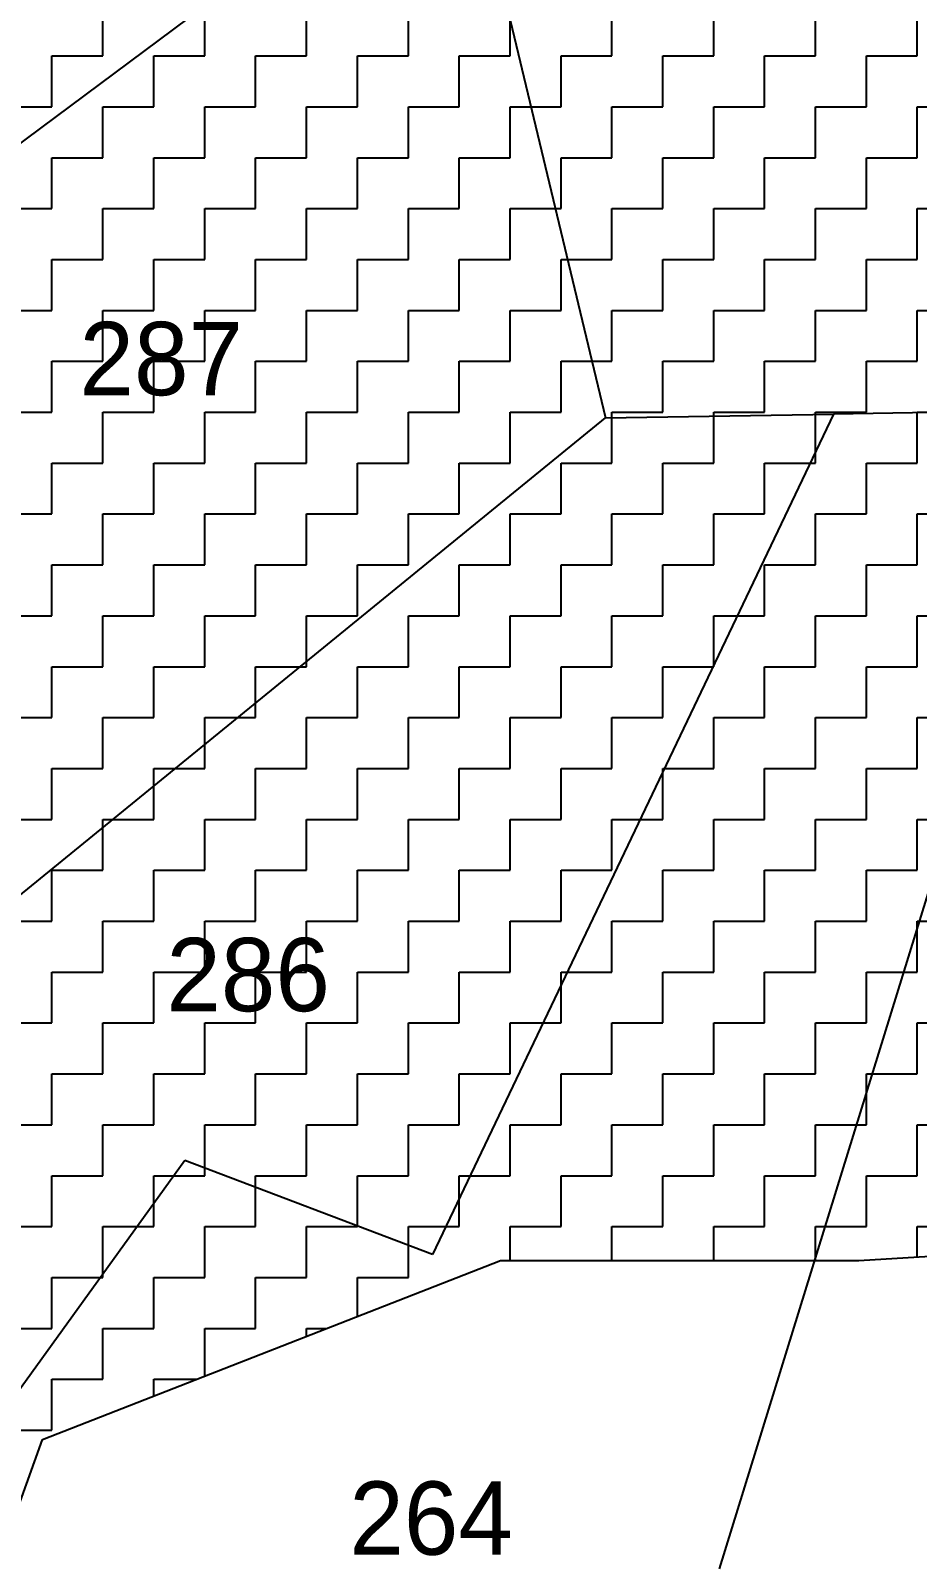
# Model space of a CAD drawing. Header units: metres. Extents: x 291362 to 296970, y 2012513 to 2016467.
# Drawn here: x 292560 to 292671.1, y 2014026.5 to 2014218.6 of the extents above; entities that cross this region are included whole.
import ezdxf
from ezdxf.enums import TextEntityAlignment as Align

# ---------------------------------------------------------------- set-up
doc = ezdxf.new("R2010")
doc.units = ezdxf.units.M
for name, color, linetype in [('POLY_HATCH', 12, 'Continuous'), ('POLY_PARCEL', 6, 'Continuous'), ('TEXT_PARCEL', 7, 'Continuous')]:
    doc.layers.add(name, color=color, linetype=linetype)
doc.styles.add('TEXT_MAP', font='')
doc.styles.get('TEXT_MAP').set_extended_font_data('Kruti Dev 050')

msp = doc.modelspace()

# ---------------------------------------------------------------- linework, layer by layer
at = {"layer": 'POLY_HATCH', "linetype": 'Continuous'}
for p, q in [((292569.01, 2014215.42), (292569.01, 2014221.8)), ((292581.78, 2014215.42), (292581.78, 2014221.8)), ((292594.54, 2014215.42), (292594.54, 2014221.8)), ((292607.31, 2014215.42), (292607.31, 2014221.8)), ((292620.07, 2014215.42), (292620.07, 2014221.8)), ((292632.83, 2014215.42), (292632.83, 2014221.8)), ((292645.6, 2014215.42), (292645.6, 2014221.8)), ((292658.36, 2014215.42), (292658.36, 2014221.8)), ((292671.12, 2014215.42), (292671.12, 2014221.8)), ((292562.63, 2014215.42), (292569.01, 2014215.42)), ((292562.63, 2014209.03), (292562.63, 2014215.42)), ((292575.4, 2014215.42), (292581.78, 2014215.42)), ((292575.4, 2014209.03), (292575.4, 2014215.42)), ((292588.16, 2014215.42), (292594.54, 2014215.42)), ((292588.16, 2014209.03), (292588.16, 2014215.42)), ((292600.92, 2014215.42), (292607.31, 2014215.42)), ((292600.92, 2014209.03), (292600.92, 2014215.42)), ((292613.69, 2014215.42), (292620.07, 2014215.42)), ((292613.69, 2014209.03), (292613.69, 2014215.42)), ((292626.45, 2014215.42), (292632.83, 2014215.42)), ((292626.45, 2014209.03), (292626.45, 2014215.42)), ((292639.21, 2014215.42), (292645.6, 2014215.42)), ((292639.21, 2014209.03), (292639.21, 2014215.42)), ((292651.98, 2014215.42), (292658.36, 2014215.42)), ((292651.98, 2014209.03), (292651.98, 2014215.42)), ((292664.74, 2014215.42), (292671.12, 2014215.42)), ((292664.74, 2014209.03), (292664.74, 2014215.42)), ((292556.25, 2014209.03), (292562.63, 2014209.03)), ((292569.01, 2014209.03), (292575.4, 2014209.03)), ((292569.01, 2014202.65), (292569.01, 2014209.03)), ((292581.78, 2014209.03), (292588.16, 2014209.03)), ((292581.78, 2014202.65), (292581.78, 2014209.03)), ((292594.54, 2014209.03), (292600.92, 2014209.03)), ((292594.54, 2014202.65), (292594.54, 2014209.03)), ((292607.31, 2014209.03), (292613.69, 2014209.03)), ((292607.31, 2014202.65), (292607.31, 2014209.03)), ((292620.07, 2014209.03), (292626.45, 2014209.03)), ((292620.07, 2014202.65), (292620.07, 2014209.03)), ((292632.83, 2014209.03), (292639.21, 2014209.03)), ((292632.83, 2014202.65), (292632.83, 2014209.03)), ((292645.6, 2014209.03), (292651.98, 2014209.03)), ((292645.6, 2014202.65), (292645.6, 2014209.03)), ((292658.36, 2014209.03), (292664.74, 2014209.03)), ((292658.36, 2014202.65), (292658.36, 2014209.03)), ((292671.12, 2014209.03), (292677.51, 2014209.03)), ((292671.12, 2014202.65), (292671.12, 2014209.03)), ((292562.63, 2014202.65), (292569.01, 2014202.65)), ((292562.63, 2014196.27), (292562.63, 2014202.65)), ((292575.4, 2014202.65), (292581.78, 2014202.65)), ((292575.4, 2014196.27), (292575.4, 2014202.65)), ((292588.16, 2014202.65), (292594.54, 2014202.65)), ((292588.16, 2014196.27), (292588.16, 2014202.65)), ((292600.92, 2014202.65), (292607.31, 2014202.65)), ((292600.92, 2014196.27), (292600.92, 2014202.65)), ((292613.69, 2014202.65), (292620.07, 2014202.65)), ((292613.69, 2014196.27), (292613.69, 2014202.65)), ((292626.45, 2014202.65), (292632.83, 2014202.65)), ((292626.45, 2014196.27), (292626.45, 2014202.65)), ((292639.21, 2014202.65), (292645.6, 2014202.65)), ((292639.21, 2014196.27), (292639.21, 2014202.65)), ((292651.98, 2014202.65), (292658.36, 2014202.65)), ((292651.98, 2014196.27), (292651.98, 2014202.65)), ((292664.74, 2014202.65), (292671.12, 2014202.65)), ((292664.74, 2014196.27), (292664.74, 2014202.65)), ((292556.25, 2014196.27), (292562.63, 2014196.27)), ((292569.01, 2014196.27), (292575.4, 2014196.27)), ((292569.01, 2014189.89), (292569.01, 2014196.27)), ((292581.78, 2014196.27), (292588.16, 2014196.27)), ((292581.78, 2014189.89), (292581.78, 2014196.27)), ((292594.54, 2014196.27), (292600.92, 2014196.27)), ((292594.54, 2014189.89), (292594.54, 2014196.27)), ((292607.31, 2014196.27), (292613.69, 2014196.27)), ((292607.31, 2014189.89), (292607.31, 2014196.27)), ((292620.07, 2014196.27), (292626.45, 2014196.27)), ((292620.07, 2014189.89), (292620.07, 2014196.27)), ((292632.83, 2014196.27), (292639.21, 2014196.27)), ((292632.83, 2014189.89), (292632.83, 2014196.27)), ((292645.6, 2014196.27), (292651.98, 2014196.27)), ((292645.6, 2014189.89), (292645.6, 2014196.27)), ((292658.36, 2014196.27), (292664.74, 2014196.27)), ((292658.36, 2014189.89), (292658.36, 2014196.27)), ((292671.12, 2014196.27), (292677.51, 2014196.27)), ((292671.12, 2014189.89), (292671.12, 2014196.27)), ((292562.63, 2014189.89), (292569.01, 2014189.89)), ((292562.63, 2014183.51), (292562.63, 2014189.89)), ((292575.4, 2014189.89), (292581.78, 2014189.89)), ((292575.4, 2014183.51), (292575.4, 2014189.89)), ((292588.16, 2014189.89), (292594.54, 2014189.89)), ((292588.16, 2014183.51), (292588.16, 2014189.89)), ((292600.92, 2014189.89), (292607.31, 2014189.89)), ((292600.92, 2014183.51), (292600.92, 2014189.89)), ((292613.69, 2014189.89), (292620.07, 2014189.89)), ((292613.69, 2014183.51), (292613.69, 2014189.89)), ((292626.45, 2014189.89), (292632.83, 2014189.89)), ((292626.45, 2014183.51), (292626.45, 2014189.89)), ((292639.21, 2014189.89), (292645.6, 2014189.89)), ((292639.21, 2014183.51), (292639.21, 2014189.89)), ((292651.98, 2014189.89), (292658.36, 2014189.89)), ((292651.98, 2014183.51), (292651.98, 2014189.89)), ((292664.74, 2014189.89), (292671.12, 2014189.89)), ((292664.74, 2014183.51), (292664.74, 2014189.89)), ((292556.25, 2014183.51), (292562.63, 2014183.51)), ((292569.01, 2014183.51), (292575.4, 2014183.51)), ((292569.01, 2014177.12), (292569.01, 2014183.51)), ((292581.78, 2014183.51), (292588.16, 2014183.51)), ((292581.78, 2014177.12), (292581.78, 2014183.51)), ((292594.54, 2014183.51), (292600.92, 2014183.51)), ((292594.54, 2014177.12), (292594.54, 2014183.51)), ((292607.31, 2014183.51), (292613.69, 2014183.51)), ((292607.31, 2014177.12), (292607.31, 2014183.51)), ((292620.07, 2014183.51), (292626.45, 2014183.51)), ((292620.07, 2014177.12), (292620.07, 2014183.51)), ((292632.83, 2014183.51), (292639.21, 2014183.51)), ((292632.83, 2014177.12), (292632.83, 2014183.51)), ((292645.6, 2014183.51), (292651.98, 2014183.51)), ((292645.6, 2014177.12), (292645.6, 2014183.51)), ((292658.36, 2014183.51), (292664.74, 2014183.51)), ((292658.36, 2014177.12), (292658.36, 2014183.51)), ((292671.12, 2014183.51), (292677.51, 2014183.51)), ((292671.12, 2014177.12), (292671.12, 2014183.51)), ((292562.63, 2014177.12), (292569.01, 2014177.12)), ((292562.63, 2014170.74), (292562.63, 2014177.12)), ((292575.4, 2014177.12), (292581.78, 2014177.12)), ((292575.4, 2014170.74), (292575.4, 2014177.12)), ((292588.16, 2014177.12), (292594.54, 2014177.12)), ((292588.16, 2014170.74), (292588.16, 2014177.12)), ((292600.92, 2014177.12), (292607.31, 2014177.12)), ((292600.92, 2014170.74), (292600.92, 2014177.12)), ((292613.69, 2014177.12), (292620.07, 2014177.12)), ((292613.69, 2014170.74), (292613.69, 2014177.12)), ((292626.45, 2014177.12), (292632.83, 2014177.12)), ((292626.45, 2014170.74), (292626.45, 2014177.12)), ((292639.21, 2014177.12), (292645.6, 2014177.12)), ((292639.21, 2014170.74), (292639.21, 2014177.12)), ((292651.98, 2014177.12), (292658.36, 2014177.12)), ((292651.98, 2014170.74), (292651.98, 2014177.12)), ((292664.74, 2014177.12), (292671.12, 2014177.12)), ((292664.74, 2014170.74), (292664.74, 2014177.12)), ((292556.25, 2014170.74), (292562.63, 2014170.74)), ((292569.01, 2014170.74), (292575.4, 2014170.74)), ((292569.01, 2014164.36), (292569.01, 2014170.74)), ((292581.78, 2014170.74), (292588.16, 2014170.74)), ((292581.78, 2014164.36), (292581.78, 2014170.74)), ((292594.54, 2014170.74), (292600.92, 2014170.74)), ((292594.54, 2014164.36), (292594.54, 2014170.74)), ((292607.31, 2014170.74), (292613.69, 2014170.74)), ((292607.31, 2014164.36), (292607.31, 2014170.74)), ((292620.07, 2014170.74), (292626.45, 2014170.74)), ((292620.07, 2014164.36), (292620.07, 2014170.74)), ((292632.83, 2014170.74), (292639.21, 2014170.74)), ((292632.83, 2014164.36), (292632.83, 2014170.74)), ((292645.6, 2014170.74), (292651.98, 2014170.74)), ((292645.6, 2014164.36), (292645.6, 2014170.74)), ((292658.36, 2014170.74), (292664.74, 2014170.74)), ((292658.36, 2014164.36), (292658.36, 2014170.74)), ((292671.12, 2014170.74), (292677.51, 2014170.74)), ((292671.12, 2014164.36), (292671.12, 2014170.74)), ((292562.63, 2014164.36), (292569.01, 2014164.36)), ((292562.63, 2014157.98), (292562.63, 2014164.36)), ((292575.4, 2014164.36), (292581.78, 2014164.36)), ((292575.4, 2014157.98), (292575.4, 2014164.36)), ((292588.16, 2014164.36), (292594.54, 2014164.36)), ((292588.16, 2014157.98), (292588.16, 2014164.36)), ((292600.92, 2014164.36), (292607.31, 2014164.36)), ((292600.92, 2014157.98), (292600.92, 2014164.36)), ((292613.69, 2014164.36), (292620.07, 2014164.36)), ((292613.69, 2014157.98), (292613.69, 2014164.36)), ((292626.45, 2014164.36), (292632.83, 2014164.36)), ((292626.45, 2014157.98), (292626.45, 2014164.36)), ((292639.21, 2014164.36), (292645.6, 2014164.36)), ((292639.21, 2014157.98), (292639.21, 2014164.36)), ((292651.98, 2014164.36), (292658.36, 2014164.36)), ((292651.98, 2014157.98), (292651.98, 2014164.36)), ((292664.74, 2014164.36), (292671.12, 2014164.36)), ((292664.74, 2014157.98), (292664.74, 2014164.36)), ((292556.25, 2014157.98), (292562.63, 2014157.98)), ((292569.01, 2014157.98), (292575.4, 2014157.98)), ((292569.01, 2014151.6), (292569.01, 2014157.98)), ((292581.78, 2014157.98), (292588.16, 2014157.98)), ((292581.78, 2014151.6), (292581.78, 2014157.98)), ((292594.54, 2014157.98), (292600.92, 2014157.98)), ((292594.54, 2014151.6), (292594.54, 2014157.98)), ((292607.31, 2014157.98), (292613.69, 2014157.98)), ((292607.31, 2014151.6), (292607.31, 2014157.98)), ((292620.07, 2014157.98), (292626.45, 2014157.98)), ((292620.07, 2014151.6), (292620.07, 2014157.98)), ((292632.83, 2014157.98), (292639.21, 2014157.98)), ((292632.83, 2014151.6), (292632.83, 2014157.98)), ((292645.6, 2014157.98), (292651.98, 2014157.98)), ((292645.6, 2014151.6), (292645.6, 2014157.98)), ((292658.36, 2014157.98), (292664.74, 2014157.98)), ((292658.36, 2014151.6), (292658.36, 2014157.98)), ((292671.12, 2014157.98), (292677.51, 2014157.98)), ((292671.12, 2014151.6), (292671.12, 2014157.98)), ((292562.63, 2014151.6), (292569.01, 2014151.6)), ((292562.63, 2014145.21), (292562.63, 2014151.6)), ((292575.4, 2014151.6), (292581.78, 2014151.6)), ((292575.4, 2014145.21), (292575.4, 2014151.6)), ((292588.16, 2014151.6), (292594.54, 2014151.6)), ((292588.16, 2014145.21), (292588.16, 2014151.6)), ((292600.92, 2014151.6), (292607.31, 2014151.6)), ((292600.92, 2014145.21), (292600.92, 2014151.6)), ((292613.69, 2014151.6), (292620.07, 2014151.6)), ((292613.69, 2014145.21), (292613.69, 2014151.6)), ((292626.45, 2014151.6), (292632.83, 2014151.6)), ((292626.45, 2014145.21), (292626.45, 2014151.6)), ((292639.21, 2014151.6), (292645.6, 2014151.6)), ((292639.21, 2014145.21), (292639.21, 2014151.6)), ((292651.98, 2014151.6), (292658.36, 2014151.6)), ((292651.98, 2014145.21), (292651.98, 2014151.6)), ((292664.74, 2014151.6), (292671.12, 2014151.6)), ((292664.74, 2014145.21), (292664.74, 2014151.6)), ((292556.25, 2014145.21), (292562.63, 2014145.21)), ((292569.01, 2014145.21), (292575.4, 2014145.21)), ((292569.01, 2014138.83), (292569.01, 2014145.21)), ((292581.78, 2014145.21), (292588.16, 2014145.21)), ((292581.78, 2014138.83), (292581.78, 2014145.21)), ((292594.54, 2014145.21), (292600.92, 2014145.21)), ((292594.54, 2014138.83), (292594.54, 2014145.21)), ((292607.31, 2014145.21), (292613.69, 2014145.21)), ((292607.31, 2014138.83), (292607.31, 2014145.21)), ((292620.07, 2014145.21), (292626.45, 2014145.21)), ((292620.07, 2014138.83), (292620.07, 2014145.21)), ((292632.83, 2014145.21), (292639.21, 2014145.21)), ((292632.83, 2014138.83), (292632.83, 2014145.21)), ((292645.6, 2014145.21), (292651.98, 2014145.21)), ((292645.6, 2014138.83), (292645.6, 2014145.21)), ((292658.36, 2014145.21), (292664.74, 2014145.21)), ((292658.36, 2014138.83), (292658.36, 2014145.21)), ((292671.12, 2014145.21), (292677.51, 2014145.21)), ((292671.12, 2014138.83), (292671.12, 2014145.21)), ((292562.63, 2014138.83), (292569.01, 2014138.83)), ((292562.63, 2014132.45), (292562.63, 2014138.83)), ((292575.4, 2014138.83), (292581.78, 2014138.83)), ((292575.4, 2014132.45), (292575.4, 2014138.83)), ((292588.16, 2014138.83), (292594.54, 2014138.83)), ((292588.16, 2014132.45), (292588.16, 2014138.83)), ((292600.92, 2014138.83), (292607.31, 2014138.83)), ((292600.92, 2014132.45), (292600.92, 2014138.83)), ((292613.69, 2014138.83), (292620.07, 2014138.83)), ((292613.69, 2014132.45), (292613.69, 2014138.83)), ((292626.45, 2014138.83), (292632.83, 2014138.83)), ((292626.45, 2014132.45), (292626.45, 2014138.83)), ((292639.21, 2014138.83), (292645.6, 2014138.83)), ((292639.21, 2014132.45), (292639.21, 2014138.83)), ((292651.98, 2014138.83), (292658.36, 2014138.83)), ((292651.98, 2014132.45), (292651.98, 2014138.83)), ((292664.74, 2014138.83), (292671.12, 2014138.83)), ((292664.74, 2014132.45), (292664.74, 2014138.83)), ((292556.25, 2014132.45), (292562.63, 2014132.45)), ((292569.01, 2014132.45), (292575.4, 2014132.45)), ((292569.01, 2014126.07), (292569.01, 2014132.45)), ((292581.78, 2014132.45), (292588.16, 2014132.45)), ((292581.78, 2014126.07), (292581.78, 2014132.45)), ((292594.54, 2014132.45), (292600.92, 2014132.45)), ((292594.54, 2014126.07), (292594.54, 2014132.45)), ((292607.31, 2014132.45), (292613.69, 2014132.45)), ((292607.31, 2014126.07), (292607.31, 2014132.45)), ((292620.07, 2014132.45), (292626.45, 2014132.45)), ((292620.07, 2014126.07), (292620.07, 2014132.45)), ((292632.83, 2014132.45), (292639.21, 2014132.45)), ((292632.83, 2014126.07), (292632.83, 2014132.45)), ((292645.6, 2014132.45), (292651.98, 2014132.45)), ((292645.6, 2014126.07), (292645.6, 2014132.45)), ((292658.36, 2014132.45), (292664.74, 2014132.45)), ((292658.36, 2014126.07), (292658.36, 2014132.45)), ((292671.12, 2014132.45), (292677.51, 2014132.45)), ((292671.12, 2014126.07), (292671.12, 2014132.45)), ((292562.63, 2014126.07), (292569.01, 2014126.07)), ((292562.63, 2014119.69), (292562.63, 2014126.07)), ((292575.4, 2014126.07), (292581.78, 2014126.07)), ((292575.4, 2014119.69), (292575.4, 2014126.07)), ((292588.16, 2014126.07), (292594.54, 2014126.07)), ((292588.16, 2014119.69), (292588.16, 2014126.07)), ((292600.92, 2014126.07), (292607.31, 2014126.07)), ((292600.92, 2014119.69), (292600.92, 2014126.07)), ((292613.69, 2014126.07), (292620.07, 2014126.07)), ((292613.69, 2014119.69), (292613.69, 2014126.07)), ((292626.45, 2014126.07), (292632.83, 2014126.07)), ((292626.45, 2014119.69), (292626.45, 2014126.07)), ((292639.21, 2014126.07), (292645.6, 2014126.07)), ((292639.21, 2014119.69), (292639.21, 2014126.07)), ((292651.98, 2014126.07), (292658.36, 2014126.07)), ((292651.98, 2014119.69), (292651.98, 2014126.07)), ((292664.74, 2014126.07), (292671.12, 2014126.07)), ((292664.74, 2014119.69), (292664.74, 2014126.07)), ((292556.25, 2014119.69), (292562.63, 2014119.69)), ((292569.01, 2014119.69), (292575.4, 2014119.69)), ((292569.01, 2014113.31), (292569.01, 2014119.69)), ((292581.78, 2014119.69), (292588.16, 2014119.69)), ((292581.78, 2014113.31), (292581.78, 2014119.69)), ((292594.54, 2014119.69), (292600.92, 2014119.69)), ((292594.54, 2014113.31), (292594.54, 2014119.69)), ((292607.31, 2014119.69), (292613.69, 2014119.69)), ((292607.31, 2014113.31), (292607.31, 2014119.69)), ((292620.07, 2014119.69), (292626.45, 2014119.69)), ((292620.07, 2014113.31), (292620.07, 2014119.69)), ((292632.83, 2014119.69), (292639.21, 2014119.69)), ((292632.83, 2014113.31), (292632.83, 2014119.69)), ((292645.6, 2014119.69), (292651.98, 2014119.69)), ((292645.6, 2014113.31), (292645.6, 2014119.69)), ((292658.36, 2014119.69), (292664.74, 2014119.69)), ((292658.36, 2014113.31), (292658.36, 2014119.69)), ((292671.12, 2014119.69), (292677.51, 2014119.69)), ((292671.12, 2014113.31), (292671.12, 2014119.69)), ((292562.63, 2014113.31), (292569.01, 2014113.31)), ((292562.63, 2014106.92), (292562.63, 2014113.31)), ((292575.4, 2014113.31), (292581.78, 2014113.31)), ((292575.4, 2014106.92), (292575.4, 2014113.31)), ((292588.16, 2014113.31), (292594.54, 2014113.31)), ((292588.16, 2014106.92), (292588.16, 2014113.31)), ((292600.92, 2014113.31), (292607.31, 2014113.31)), ((292600.92, 2014106.92), (292600.92, 2014113.31)), ((292613.69, 2014113.31), (292620.07, 2014113.31)), ((292613.69, 2014106.92), (292613.69, 2014113.31)), ((292626.45, 2014113.31), (292632.83, 2014113.31)), ((292626.45, 2014106.92), (292626.45, 2014113.31)), ((292639.21, 2014113.31), (292645.6, 2014113.31)), ((292639.21, 2014106.92), (292639.21, 2014113.31)), ((292651.98, 2014113.31), (292658.36, 2014113.31)), ((292651.98, 2014106.92), (292651.98, 2014113.31)), ((292664.74, 2014113.31), (292671.12, 2014113.31)), ((292664.74, 2014106.92), (292664.74, 2014113.31)), ((292556.25, 2014106.92), (292562.63, 2014106.92)), ((292569.01, 2014106.92), (292575.4, 2014106.92)), ((292569.01, 2014100.54), (292569.01, 2014106.92)), ((292581.78, 2014106.92), (292588.16, 2014106.92)), ((292581.78, 2014100.54), (292581.78, 2014106.92)), ((292594.54, 2014106.92), (292600.92, 2014106.92)), ((292594.54, 2014100.54), (292594.54, 2014106.92)), ((292607.31, 2014106.92), (292613.69, 2014106.92)), ((292607.31, 2014100.54), (292607.31, 2014106.92)), ((292620.07, 2014106.92), (292626.45, 2014106.92)), ((292620.07, 2014100.54), (292620.07, 2014106.92)), ((292632.83, 2014106.92), (292639.21, 2014106.92)), ((292632.83, 2014100.54), (292632.83, 2014106.92)), ((292645.6, 2014106.92), (292651.98, 2014106.92)), ((292645.6, 2014100.54), (292645.6, 2014106.92)), ((292658.36, 2014106.92), (292664.74, 2014106.92)), ((292658.36, 2014100.54), (292658.36, 2014106.92)), ((292671.12, 2014106.92), (292677.51, 2014106.92)), ((292671.12, 2014100.54), (292671.12, 2014106.92)), ((292562.63, 2014100.54), (292569.01, 2014100.54)), ((292562.63, 2014094.16), (292562.63, 2014100.54)), ((292575.4, 2014100.54), (292581.78, 2014100.54)), ((292575.4, 2014094.16), (292575.4, 2014100.54)), ((292588.16, 2014100.54), (292594.54, 2014100.54)), ((292588.16, 2014094.16), (292588.16, 2014100.54)), ((292600.92, 2014100.54), (292607.31, 2014100.54)), ((292600.92, 2014094.16), (292600.92, 2014100.54)), ((292613.69, 2014100.54), (292620.07, 2014100.54)), ((292613.69, 2014094.16), (292613.69, 2014100.54)), ((292626.45, 2014100.54), (292632.83, 2014100.54)), ((292626.45, 2014094.16), (292626.45, 2014100.54)), ((292639.21, 2014100.54), (292645.6, 2014100.54)), ((292639.21, 2014094.16), (292639.21, 2014100.54)), ((292651.98, 2014100.54), (292658.36, 2014100.54)), ((292651.98, 2014094.16), (292651.98, 2014100.54)), ((292664.74, 2014100.54), (292671.12, 2014100.54)), ((292664.74, 2014094.16), (292664.74, 2014100.54)), ((292556.25, 2014094.16), (292562.63, 2014094.16)), ((292569.01, 2014094.16), (292575.4, 2014094.16)), ((292569.01, 2014087.78), (292569.01, 2014094.16)), ((292581.78, 2014094.16), (292588.16, 2014094.16)), ((292581.78, 2014087.78), (292581.78, 2014094.16)), ((292594.54, 2014094.16), (292600.92, 2014094.16)), ((292594.54, 2014087.78), (292594.54, 2014094.16)), ((292607.31, 2014094.16), (292613.69, 2014094.16)), ((292607.31, 2014087.78), (292607.31, 2014094.16)), ((292620.07, 2014094.16), (292626.45, 2014094.16)), ((292620.07, 2014087.78), (292620.07, 2014094.16)), ((292632.83, 2014094.16), (292639.21, 2014094.16)), ((292632.83, 2014087.78), (292632.83, 2014094.16)), ((292645.6, 2014094.16), (292651.98, 2014094.16)), ((292645.6, 2014087.78), (292645.6, 2014094.16)), ((292658.36, 2014094.16), (292664.74, 2014094.16)), ((292658.36, 2014087.78), (292658.36, 2014094.16)), ((292671.12, 2014094.16), (292677.51, 2014094.16)), ((292671.12, 2014087.78), (292671.12, 2014094.16)), ((292562.63, 2014087.78), (292569.01, 2014087.78)), ((292562.63, 2014081.4), (292562.63, 2014087.78)), ((292575.4, 2014087.78), (292581.78, 2014087.78)), ((292575.4, 2014081.4), (292575.4, 2014087.78)), ((292588.16, 2014087.78), (292594.54, 2014087.78)), ((292588.16, 2014081.4), (292588.16, 2014087.78)), ((292600.92, 2014087.78), (292607.31, 2014087.78)), ((292600.92, 2014081.4), (292600.92, 2014087.78)), ((292613.69, 2014087.78), (292620.07, 2014087.78)), ((292613.69, 2014081.4), (292613.69, 2014087.78)), ((292626.45, 2014087.78), (292632.83, 2014087.78)), ((292626.45, 2014081.4), (292626.45, 2014087.78)), ((292639.21, 2014087.78), (292645.6, 2014087.78)), ((292639.21, 2014081.4), (292639.21, 2014087.78)), ((292651.98, 2014087.78), (292658.36, 2014087.78)), ((292651.98, 2014081.4), (292651.98, 2014087.78)), ((292664.74, 2014087.78), (292671.12, 2014087.78)), ((292664.74, 2014081.4), (292664.74, 2014087.78)), ((292556.25, 2014081.4), (292562.63, 2014081.4)), ((292569.01, 2014081.4), (292575.4, 2014081.4)), ((292569.01, 2014075.01), (292569.01, 2014081.4)), ((292581.78, 2014081.4), (292588.16, 2014081.4)), ((292581.78, 2014075.01), (292581.78, 2014081.4)), ((292594.54, 2014081.4), (292600.92, 2014081.4)), ((292594.54, 2014075.01), (292594.54, 2014081.4)), ((292607.31, 2014081.4), (292613.69, 2014081.4)), ((292607.31, 2014075.01), (292607.31, 2014081.4)), ((292620.07, 2014081.4), (292626.45, 2014081.4)), ((292620.07, 2014075.01), (292620.07, 2014081.4)), ((292632.83, 2014081.4), (292639.21, 2014081.4)), ((292632.83, 2014075.01), (292632.83, 2014081.4)), ((292645.6, 2014081.4), (292651.98, 2014081.4)), ((292645.6, 2014075.01), (292645.6, 2014081.4)), ((292658.36, 2014081.4), (292664.74, 2014081.4)), ((292658.36, 2014075.01), (292658.36, 2014081.4)), ((292671.12, 2014081.4), (292677.51, 2014081.4)), ((292671.12, 2014075.01), (292671.12, 2014081.4)), ((292562.63, 2014075.01), (292569.01, 2014075.01)), ((292562.63, 2014068.63), (292562.63, 2014075.01)), ((292575.4, 2014075.01), (292581.78, 2014075.01)), ((292575.4, 2014068.63), (292575.4, 2014075.01)), ((292588.16, 2014075.01), (292594.54, 2014075.01)), ((292588.16, 2014068.63), (292588.16, 2014075.01)), ((292600.92, 2014075.01), (292607.31, 2014075.01)), ((292600.92, 2014068.63), (292600.92, 2014075.01)), ((292613.69, 2014075.01), (292620.07, 2014075.01)), ((292613.69, 2014068.63), (292613.69, 2014075.01)), ((292626.45, 2014075.01), (292632.83, 2014075.01)), ((292626.45, 2014068.63), (292626.45, 2014075.01)), ((292639.21, 2014075.01), (292645.6, 2014075.01)), ((292639.21, 2014068.63), (292639.21, 2014075.01)), ((292651.98, 2014075.01), (292658.36, 2014075.01)), ((292651.98, 2014068.63), (292651.98, 2014075.01)), ((292664.74, 2014075.01), (292671.12, 2014075.01)), ((292664.74, 2014068.63), (292664.74, 2014075.01)), ((292556.25, 2014068.63), (292562.63, 2014068.63)), ((292569.01, 2014068.63), (292575.4, 2014068.63)), ((292569.01, 2014062.25), (292569.01, 2014068.63)), ((292581.78, 2014068.63), (292588.16, 2014068.63)), ((292581.78, 2014062.25), (292581.78, 2014068.63)), ((292594.54, 2014068.63), (292600.92, 2014068.63)), ((292594.54, 2014062.25), (292594.54, 2014068.63)), ((292607.31, 2014068.63), (292613.69, 2014068.63)), ((292607.31, 2014062.25), (292607.31, 2014068.63)), ((292620.07, 2014068.63), (292626.45, 2014068.63)), ((292620.07, 2014064.38), (292620.07, 2014068.63)), ((292632.83, 2014068.63), (292639.21, 2014068.63)), ((292632.83, 2014064.38), (292632.83, 2014068.63)), ((292645.6, 2014068.63), (292651.98, 2014068.63)), ((292645.6, 2014064.38), (292645.6, 2014068.63)), ((292658.36, 2014068.63), (292664.74, 2014068.63)), ((292658.36, 2014064.38), (292658.36, 2014068.63)), ((292671.12, 2014068.63), (292677.51, 2014068.63)), ((292671.12, 2014064.83), (292671.12, 2014068.63)), ((292562.63, 2014062.25), (292569.01, 2014062.25)), ((292562.63, 2014055.87), (292562.63, 2014062.25)), ((292575.4, 2014062.25), (292581.78, 2014062.25)), ((292575.4, 2014055.87), (292575.4, 2014062.25)), ((292588.16, 2014062.25), (292594.54, 2014062.25)), ((292588.16, 2014055.87), (292588.16, 2014062.25)), ((292600.92, 2014062.25), (292607.31, 2014062.25)), ((292600.92, 2014057.37), (292600.92, 2014062.25)), ((292556.25, 2014055.87), (292562.63, 2014055.87)), ((292569.01, 2014055.87), (292575.4, 2014055.87)), ((292569.01, 2014049.49), (292569.01, 2014055.87)), ((292581.78, 2014055.87), (292588.16, 2014055.87)), ((292581.78, 2014049.88), (292581.78, 2014055.87)), ((292594.54, 2014055.87), (292597.09, 2014055.87)), ((292594.54, 2014054.87), (292594.54, 2014055.87)), ((292562.63, 2014049.49), (292569.01, 2014049.49)), ((292562.63, 2014043.1), (292562.63, 2014049.49)), ((292575.4, 2014049.49), (292580.77, 2014049.49)), ((292575.4, 2014047.38), (292575.4, 2014049.49)), ((292556.25, 2014043.1), (292562.63, 2014043.1))]:
    msp.add_line(p, q, dxfattribs=at)
at = {"layer": 'POLY_HATCH'}
for p, q in [((292663.77, 2014064.38), (292717.85, 2014067.7)), ((292561.44, 2014041.93), (292618.84, 2014064.38)), ((292618.84, 2014064.38), (292663.77, 2014064.38)), ((292545.32, 2013997.05), (292561.44, 2014041.93))]:
    msp.add_line(p, q, dxfattribs=at)
at = {"layer": 'POLY_PARCEL'}
for p, q in [((292611.75, 2014244.03), (292520.52, 2014176.06)), ((292617.15, 2014232.22), (292632.04, 2014170.02)), ((292660.62, 2014170.51), (292610.35, 2014065.11)), ((292632.04, 2014170.02), (292660.62, 2014170.51)), ((292691.17, 2014171), (292660.62, 2014170.51)), ((292558.47, 2014110.06), (292632.04, 2014170.02)), ((292646.33, 2014025.7), (292678.53, 2014130.05)), ((292579.3, 2014076.93), (292544.75, 2014029.06)), ((292610.35, 2014065.11), (292579.3, 2014076.93))]:
    msp.add_line(p, q, dxfattribs=at)

# ---------------------------------------------------------------- texts
at = {"layer": 'TEXT_PARCEL', "style": 'TEXT_MAP'}
for s, p in [('287', (292576.33, 2014177.47)), ('286', (292587.22, 2014100.23)), ('264', (292610.16, 2014032.08))]:
    msp.add_text(s, height=9.19, dxfattribs=at).set_placement(p, align=Align.MIDDLE)

doc.saveas('drawing.dxf')
